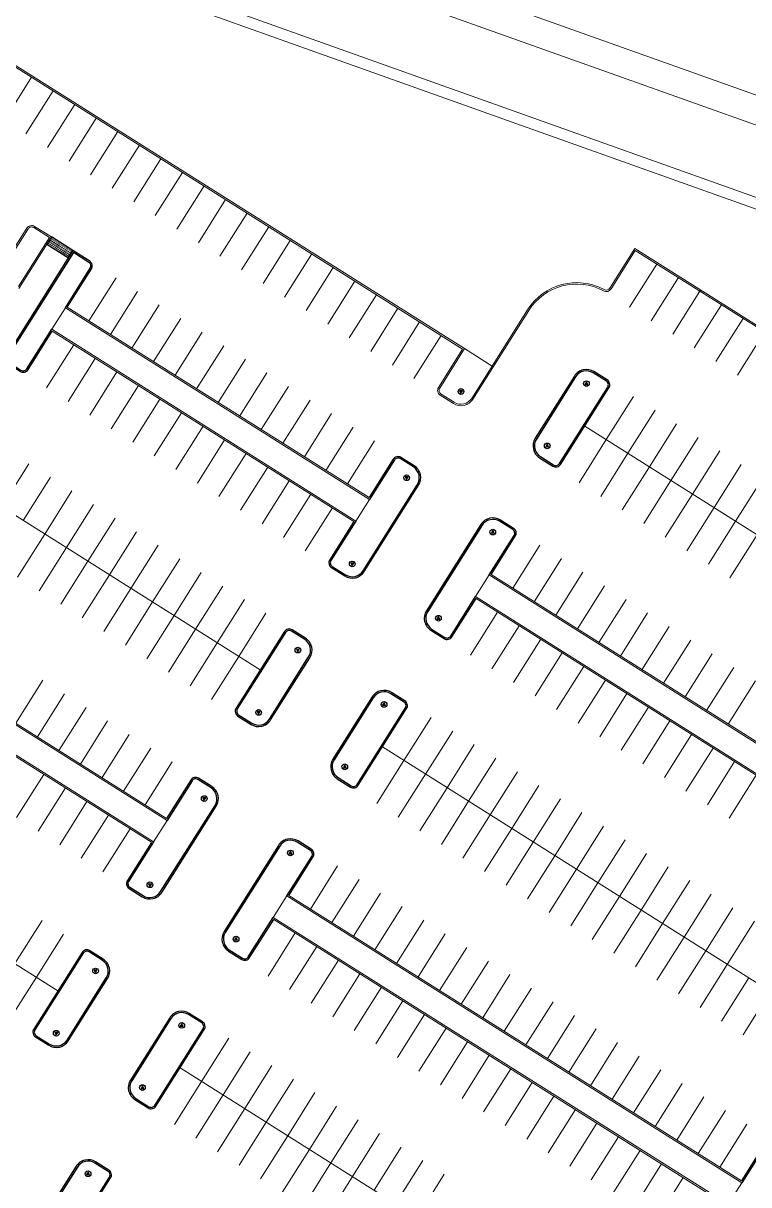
# Model space of a CAD drawing. Header units: feet. Extents: x 6763715 to 6770513, y 1886699 to 1891873.
# Drawn here: x 6766783.2 to 6767039.5, y 1890163.9 to 1890574.2 of the extents above; entities that cross this region are included whole.
import ezdxf

# ---------------------------------------------------------------- set-up
doc = ezdxf.new("R2010")
doc.units = ezdxf.units.FT
doc.header["$LTSCALE"] = 48
doc.header["$MEASUREMENT"] = 0
doc.linetypes.add('PHANTOM2', pattern=[1.25, 0.625, -0.125, 0.125, -0.125, 0.125, -0.125])
doc.layers.get('0').update_dxf_attribs({"lineweight": 0})
for name, color, linetype, lineweight in [('C-PROP', 7, 'PHANTOM2', 0), ('C-ROAD', 5, 'Continuous', 0), ('L-Hedr-Prop', 2, 'Continuous', 18), ('L-SITE-WALK', 6, 'Continuous', 0)]:
    doc.layers.add(name, color=color, linetype=linetype, lineweight=lineweight)
for name, color, linetype in [('L-Curb-Back-Prop', 5, 'Continuous'), ('L-Curb-Prop', 5, 'Continuous'), ('L-Detc-Pavr-Prop', 1, 'Continuous'), ('L-Eqpt-Prop', 4, 'Continuous'), ('L-Lite-Prop', 2, 'Continuous'), ('L-Strp-Prop', 3, 'Continuous')]:
    doc.layers.add(name, color=color, linetype=linetype)
doc.layers.get('L-Lite-Prop').off()

# ---------------------------------------------------------------- blocks, each defined once
blk = doc.blocks.new('Island-End')
at = {"layer": 'L-Curb-Back-Prop'}
blk.add_lwpolyline([(-90, -210), (-24, -210, 0.414214), (-6, -192), (-6, 192, 0.414214), (-24, 210), (-90, 210, 0.414214), (-144, 156), (-144, -156, 0.414214)], format="xyb", close=True, dxfattribs=at)
at = {"layer": 'L-Curb-Prop'}
blk.add_lwpolyline([(-90, -216), (-24, -216, 0.414214), (0, -192), (0, 192, 0.414214), (-24, 216), (-90, 216, 0.414214), (-150, 156), (-150, -156, 0.414214)], format="xyb", close=True, dxfattribs=at)
blk = doc.blocks.new('Island-End2')
at = {"layer": 'L-Curb-Back-Prop'}
blk.add_lwpolyline([(0, 54), (0, 252, 0.414214), (-18, 270), (-84, 270, 0.414214), (-138, 216), (-138, -216, 0.414214), (-84, -270), (-18, -270, 0.414214), (0, -252), (0, -54)], format="xyb", dxfattribs=at)
at = {"layer": 'L-Curb-Prop'}
blk.add_lwpolyline([(6, 60), (6, 252, 0.414214), (-18, 276), (-84, 276, 0.414214), (-144, 216), (-144, -216, 0.414214), (-84, -276), (-18, -276, 0.414214), (6, -252), (6, -60)], format="xyb", dxfattribs=at)
at = {"layer": 'L-Hedr-Prop'}
blk.add_line((0, -54), (0, 54), dxfattribs=at)
blk = doc.blocks.new('Pkg1')
at = {"layer": 'L-Strp-Prop', "lineweight": 0}
blk.add_line((0, 0), (0, -216), dxfattribs=at)
blk = doc.blocks.new('Island-Mid2')
at = {"layer": 'L-Curb-Back-Prop'}
blk.add_lwpolyline([(-102, -54), (-102, -252, 0.414214), (-84, -270), (-6, -270), (-6, 270), (-84, 270, 0.414214), (-102, 252), (-102, 54)], format="xyb", dxfattribs=at)
at = {"layer": 'L-Curb-Prop'}
blk.add_lwpolyline([(-108, -60), (-108, -252, 0.414214), (-84, -276), (0, -276), (0, 276), (-84, 276, 0.414214), (-108, 252), (-108, 60)], format="xyb", dxfattribs=at)
at = {"layer": 'L-Hedr-Prop'}
blk.add_line((-102, 54), (-102, -54), dxfattribs=at)
blk = doc.blocks.new('Detect-Pvr')
for p, q in [((108, 36), (0, 36)), ((0, 0), (108, 0))]:
    blk.add_line(p, q)
for centre in [(6, 30), (6, 22), (6, 14), (6, 6), (14, 30), (14, 22), (14, 14), (14, 6), (22, 30), (22, 22), (22, 14), (22, 6), (30, 30), (30, 22), (30, 14), (30, 6), (38, 30), (38, 22), (38, 14), (38, 6), (46, 30), (46, 22), (46, 14), (46, 6), (54, 30), (54, 22), (54, 14), (54, 6), (62, 30), (62, 22), (62, 14), (62, 6), (70, 30), (70, 22), (70, 14), (70, 6), (78, 30), (78, 22), (78, 14), (78, 6), (86, 30), (86, 22), (86, 14), (86, 6), (94, 30), (94, 22), (94, 14), (94, 6), (102, 30), (102, 22), (102, 14), (102, 6)]:
    blk.add_circle(centre, 1)
at = {"layer": 'Defpoints'}
for p, q in [((0, 36), (0, 0)), ((108, 0), (108, 36))]:
    blk.add_line(p, q, dxfattribs=at)
blk = doc.blocks.new('Lite1')
blk.add_line((0, -36), (0, -12))
blk.add_lwpolyline([(34, -104), (34, -36), (-34, -36), (-34, -104)], close=True)
blk.add_circle((0, 0), 12)
at = {"layer": 'Defpoints'}
blk.add_circle((0, -57), 3, dxfattribs=at)
blk = doc.blocks.new('Sign-Aisle')
at = {"transparency": 33554687}
h = blk.add_hatch(color=256, dxfattribs=at)
h.dxf.hatch_style = 1
edge = h.paths.add_edge_path()
edge.add_line((-3.5, 6), (-3.5, -6))
edge.add_line((-3.5, -6), (6.9, 0))
edge.add_line((6.9, 0), (-3.5, 6))
blk.add_lwpolyline([(-3.5, 6), (-3.5, -6), (6.9, 0)], close=True)
blk.add_circle((0, 0), 12)

msp = doc.modelspace()

# ---------------------------------------------------------------- linework, layer by layer
at = {"layer": 'C-PROP', "ltscale": 0.02, "const_width": 6, "elevation": -178.8}
msp.add_lwpolyline([(6769012.67, 1888295.37, 0.136105), (6767938.83, 1887977.76, -0.282387), (6765535.01, 1887963.21), (6765125.2, 1887960.53), (6765008.26, 1888061.18), (6763829.05, 1890965.33), (6763828.78, 1890985.96), (6763983.43, 1891051.43), (6764153.83, 1890819.55), (6764199.85, 1890842), (6764151.8, 1891122.84, -0.016472), (6764351.86, 1891197.56, -0.000343), (6765614.04, 1891619.04, -0.151573), (6766084.72, 1891639.02, -0.00004), (6767109.8, 1891365.37), (6767424.22, 1891242.17)], format="xyb", dxfattribs=at)
at = {"layer": 'C-ROAD', "lineweight": 0}
for p, q in [((6766335.48, 1890764.72), (6767050.72, 1890509.64)), ((6766818.21, 1890628.66), (6767062.14, 1890541.66)), ((6766814.85, 1890619.24), (6767058.78, 1890532.24))]:
    msp.add_line(p, q, dxfattribs=at)
at = {"layer": 'L-Curb-Back-Prop', "lineweight": 0}
msp.add_line((6766939.14, 1890459.25), (6766732.75, 1890589.4), dxfattribs=at)
for points in [[(6766781.55, 1890481.19), (6766792.49, 1890498.53), (6766786.99, 1890502, 0.414214), (6766784.92, 1890501.53), (6766776.12, 1890487.57)], [(6766999.28, 1890494.62), (6766990.45, 1890480.62, -0.394344), (6766988.47, 1890480.1, 0.394344), (6766961.4, 1890472.99, 0.394344)], [(6766939.14, 1890459.25), (6766930.34, 1890445.29, 0.414214), (6766930.81, 1890443.22), (6766935.46, 1890440.29, 0.414214), (6766941.67, 1890441.69), (6766961.4, 1890472.99)]]:
    msp.add_lwpolyline(points, format="xyb", dxfattribs=at)
for points in [[(6767205.67, 1890364.46), (6766999.28, 1890494.62)], [(6766798.11, 1890473.7), (6766905.53, 1890405.96)], [(6766900.73, 1890398.35), (6766793.31, 1890466.09)], [(6766947.83, 1890379.29), (6767108.54, 1890277.93)], [(6767103.74, 1890270.32), (6766943.03, 1890371.67)], [(6766726.63, 1890360.36), (6766834.05, 1890292.62)], [(6766829.25, 1890285), (6766721.83, 1890352.75)], [(6766876.35, 1890265.94), (6767037.06, 1890164.59)], [(6767032.26, 1890156.98), (6766871.55, 1890258.33)]]:
    msp.add_lwpolyline(points, dxfattribs=at)
at = {"layer": 'L-Curb-Back-Prop', "elevation": 0}
msp.add_lwpolyline([(6766811.17, 1890243.21), (6766806.52, 1890246.14, 0.414214), (6766804.45, 1890245.67), (6766787.38, 1890218.6, 0.414214), (6766787.85, 1890216.53), (6766792.5, 1890213.6, 0.414214), (6766798.71, 1890215.01), (6766812.58, 1890237, 0.414214)], format="xyb", close=True, dxfattribs=at)
at = {"layer": 'L-Curb-Prop', "lineweight": 0}
for p, q in [((6766732.91, 1890588.71), (6766938.45, 1890459.09)), ((6766999.43, 1890493.93), (6767204.98, 1890364.3, 0)), ((6766798.8, 1890473.86), (6766905.38, 1890406.65)), ((6766793.47, 1890465.4), (6766900.04, 1890398.19)), ((6766948.52, 1890379.44), (6767108.38, 1890278.63)), ((6766943.19, 1890370.98), (6767103.05, 1890270.17)), ((6766727.32, 1890360.52), (6766833.9, 1890293.31)), ((6766721.99, 1890352.06), (6766828.56, 1890284.85)), ((6766877.04, 1890266.1), (6767036.9, 1890165.28)), ((6766871.71, 1890257.64), (6767031.57, 1890156.82))]:
    msp.add_line(p, q, dxfattribs=at)
for points in [[(6766781.71, 1890480.5), (6766793.18, 1890498.69), (6766787.26, 1890502.42, 0.414214), (6766784.5, 1890501.8), (6766775.96, 1890488.26)], [(6766999.43, 1890493.93), (6766990.87, 1890480.35, -0.394344), (6766988.23, 1890479.66, 0.394344), (6766961.83, 1890472.72)], [(6766938.45, 1890459.09), (6766929.92, 1890445.56, 0.414214), (6766930.54, 1890442.8), (6766935.19, 1890439.86, 0.414214), (6766942.09, 1890441.43), (6766961.83, 1890472.72)]]:
    msp.add_lwpolyline(points, format="xyb", dxfattribs=at)
at = {"layer": 'L-Curb-Prop', "elevation": 0}
msp.add_lwpolyline([(6766811.44, 1890243.63), (6766806.79, 1890246.56, 0.414214), (6766804.03, 1890245.94), (6766786.96, 1890218.87, 0.414214), (6766787.58, 1890216.11), (6766792.23, 1890213.18, 0.414214), (6766799.13, 1890214.74), (6766813, 1890236.73, 0.414214)], format="xyb", close=True, dxfattribs=at)
at = {"layer": 'L-Hedr-Prop', "lineweight": 0}
msp.add_line((6766939.14, 1890459.25), (6766949.29, 1890452.85), dxfattribs=at)
at = {"layer": 'L-SITE-WALK', "lineweight": 0}
msp.add_lwpolyline([(6766334.13, 1890760.95), (6767049.38, 1890505.87)], dxfattribs=at)
at = {"layer": 'L-Strp-Prop', "lineweight": 0}
for p, q in [((6766981.59, 1890431.89), (6767141.45, 1890331.07)), ((6766760.39, 1890412.96), (6766866.97, 1890345.75)), ((6766910.11, 1890318.54), (6767069.97, 1890217.73)), ((6766688.92, 1890299.62), (6766795.49, 1890232.4)), ((6766838.63, 1890205.2), (6766998.49, 1890104.38))]:
    msp.add_line(p, q, dxfattribs=at)

# ---------------------------------------------------------------- block references
at = {"color": 3, "lineweight": 0}
for p, xscale, yscale, zscale, rotation in [((6766786.2, 1890555.11), 0.08333333333333336, 0.08333333333333336, 0.08333333333333336, 327.7626462890574), ((6766793.81, 1890550.31), 0.08333333333333336, 0.08333333333333336, 0.08333333333333336, 327.7626462890574), ((6766801.42, 1890545.51), 0.08333333333333336, 0.08333333333333336, 0.08333333333333336, 327.7626462890574), ((6766809.04, 1890540.71), 0.08333333333333336, 0.08333333333333336, 0.08333333333333336, 327.7626462890574), ((6766816.65, 1890535.9), 0.08333333333333336, 0.08333333333333336, 0.08333333333333336, 327.7626462890574), ((6766824.26, 1890531.1), 0.08333333333333336, 0.08333333333333336, 0.08333333333333336, 327.7626462890574), ((6766831.87, 1890526.3), 0.08333333333333336, 0.08333333333333336, 0.08333333333333336, 327.7626462890574), ((6766839.49, 1890521.5), 0.08333333333333336, 0.08333333333333336, 0.08333333333333336, 327.7626462890574), ((6766847.1, 1890516.7), 0.08333333333333336, 0.08333333333333336, 0.08333333333333336, 327.7626462890574), ((6766854.71, 1890511.9), 0.08333333333333336, 0.08333333333333336, 0.08333333333333336, 327.7626462890574), ((6766862.32, 1890507.1), 0.08333333333333336, 0.08333333333333336, 0.08333333333333336, 327.7626462890574), ((6766869.94, 1890502.3), 0.08333333333333336, 0.08333333333333336, 0.08333333333333336, 327.7626462890574), ((6766877.55, 1890497.5), 0.08333333333333336, 0.08333333333333336, 0.08333333333333336, 327.7626462890574), ((6766885.16, 1890492.7), 0.08333333333333336, 0.08333333333333336, 0.08333333333333336, 327.7626462890574), ((6766892.77, 1890487.9), 0.08333333333333336, 0.08333333333333336, 0.08333333333333336, 327.7626462890574), ((6767007.05, 1890489.13), 0.08333333333333336, 0.08333333333333336, 0.08333333333333336, 327.7626462890574), ((6767007.05, 1890489.13), -0.08333333333333333, 0.08333333333333333, 0.08333333333333333, 327.7626462275252), ((6766806.41, 1890469.06), 0.08333333333333338, 0.08333333333333338, 0.08333333333333338, 147.7626462136918), ((6766900.39, 1890483.09), 0.08333333333333336, 0.08333333333333336, 0.08333333333333336, 327.7626462890574), ((6767014.66, 1890484.33), 0.08333333333333336, 0.08333333333333336, 0.08333333333333336, 327.7626462890574), ((6766814.03, 1890464.26), 0.08333333333333338, 0.08333333333333338, 0.08333333333333338, 147.7626462136918), ((6766908, 1890478.29), 0.08333333333333336, 0.08333333333333336, 0.08333333333333336, 327.7626462890574), ((6767022.27, 1890479.53), 0.08333333333333336, 0.08333333333333336, 0.08333333333333336, 327.7626462890574), ((6766821.64, 1890459.46), 0.08333333333333338, 0.08333333333333338, 0.08333333333333338, 147.7626462136918), ((6767029.89, 1890474.73), 0.08333333333333336, 0.08333333333333336, 0.08333333333333336, 327.7626462890574), ((6766829.25, 1890454.66), 0.08333333333333338, 0.08333333333333338, 0.08333333333333338, 147.7626462136918), ((6766915.61, 1890473.49), 0.08333333333333336, 0.08333333333333336, 0.08333333333333336, 327.7626462890574), ((6767037.5, 1890469.93), 0.08333333333333336, 0.08333333333333336, 0.08333333333333336, 327.7626462890574), ((6766923.23, 1890468.69), 0.08333333333333336, 0.08333333333333336, 0.08333333333333336, 327.7626462890574), ((6766836.86, 1890449.86), 0.08333333333333338, 0.08333333333333338, 0.08333333333333338, 147.7626462136918), ((6766930.84, 1890463.89), 0.08333333333333336, 0.08333333333333336, 0.08333333333333336, 327.7626462890574), ((6767045.11, 1890465.12), 0.08333333333333336, 0.08333333333333336, 0.08333333333333336, 327.7626462890574), ((6766801.08, 1890460.6), 0.08333333333333336, 0.08333333333333336, 0.08333333333333336, 327.7626462890574), ((6766801.08, 1890460.6), -0.08333333333333333, 0.08333333333333333, 0.08333333333333333, 327.7626462275252), ((6766844.48, 1890445.06), 0.08333333333333338, 0.08333333333333338, 0.08333333333333338, 147.7626462136918), ((6766808.69, 1890455.8), 0.08333333333333336, 0.08333333333333336, 0.08333333333333336, 327.7626462890574), ((6766852.09, 1890440.25), 0.08333333333333338, 0.08333333333333338, 0.08333333333333338, 147.7626462136918), ((6766816.31, 1890451), 0.08333333333333336, 0.08333333333333336, 0.08333333333333336, 327.7626462890574), ((6766859.7, 1890435.45), 0.08333333333333338, 0.08333333333333338, 0.08333333333333338, 147.7626462136918), ((6766823.92, 1890446.2), 0.08333333333333336, 0.08333333333333336, 0.08333333333333336, 327.7626462890574), ((6766867.32, 1890430.65), 0.08333333333333338, 0.08333333333333338, 0.08333333333333338, 147.7626462136918), ((6766831.53, 1890441.4), 0.08333333333333336, 0.08333333333333336, 0.08333333333333336, 327.7626462890574), ((6766874.93, 1890425.85), 0.08333333333333338, 0.08333333333333338, 0.08333333333333338, 147.7626462136918), ((6766989.2, 1890427.09), 0.08333333333333338, 0.08333333333333338, 0.08333333333333338, 147.7626462136918), ((6766996.81, 1890422.29), 0.08333333333333338, 0.08333333333333338, 0.08333333333333338, 147.7626462136918), ((6766839.14, 1890436.6), 0.08333333333333336, 0.08333333333333336, 0.08333333333333336, 327.7626462890574), ((6766882.54, 1890421.05), 0.08333333333333338, 0.08333333333333338, 0.08333333333333338, 147.7626462136918), ((6767004.43, 1890417.48), 0.08333333333333338, 0.08333333333333338, 0.08333333333333338, 147.7626462136918), ((6766846.76, 1890431.8), 0.08333333333333336, 0.08333333333333336, 0.08333333333333336, 327.7626462890574), ((6766890.15, 1890416.25), 0.08333333333333338, 0.08333333333333338, 0.08333333333333338, 147.7626462136918), ((6766854.37, 1890426.99), 0.08333333333333336, 0.08333333333333336, 0.08333333333333336, 327.7626462890574), ((6766897.77, 1890411.45), 0.08333333333333338, 0.08333333333333338, 0.08333333333333338, 147.7626462136918), ((6766897.77, 1890411.45), -0.08333333333333334, 0.08333333333333333, 0.08333333333333333, 147.7626462890575), ((6766989.2, 1890427.09), 0.08333333333333336, 0.08333333333333336, 0.08333333333333336, 327.7626462890574), ((6766989.2, 1890427.09), -0.08333333333333333, 0.08333333333333333, 0.08333333333333333, 327.7626462275252), ((6767012.04, 1890412.68), 0.08333333333333338, 0.08333333333333338, 0.08333333333333338, 147.7626462136918), ((6766861.98, 1890422.19), 0.08333333333333336, 0.08333333333333336, 0.08333333333333336, 327.7626462890574), ((6766996.81, 1890422.29), 0.08333333333333336, 0.08333333333333336, 0.08333333333333336, 327.7626462890574), ((6767019.65, 1890407.88), 0.08333333333333338, 0.08333333333333338, 0.08333333333333338, 147.7626462136918), ((6766775.62, 1890403.36), 0.08333333333333338, 0.08333333333333338, 0.08333333333333338, 147.7626462136918), ((6766869.59, 1890417.39), 0.08333333333333336, 0.08333333333333336, 0.08333333333333336, 327.7626462890574), ((6767004.43, 1890417.48), 0.08333333333333336, 0.08333333333333336, 0.08333333333333336, 327.7626462890574), ((6767027.26, 1890403.08), 0.08333333333333338, 0.08333333333333338, 0.08333333333333338, 147.7626462136918), ((6766783.23, 1890398.56), 0.08333333333333338, 0.08333333333333338, 0.08333333333333338, 147.7626462136918), ((6766877.21, 1890412.59), 0.08333333333333336, 0.08333333333333336, 0.08333333333333336, 327.7626462890574), ((6767012.04, 1890412.68), 0.08333333333333336, 0.08333333333333336, 0.08333333333333336, 327.7626462890574), ((6767034.88, 1890398.28), 0.08333333333333338, 0.08333333333333338, 0.08333333333333338, 147.7626462136918), ((6766790.85, 1890393.76), 0.08333333333333338, 0.08333333333333338, 0.08333333333333338, 147.7626462136918), ((6766798.46, 1890388.96), 0.08333333333333338, 0.08333333333333338, 0.08333333333333338, 147.7626462136918), ((6766884.82, 1890407.79), 0.08333333333333336, 0.08333333333333336, 0.08333333333333336, 327.7626462890574), ((6767019.65, 1890407.88), 0.08333333333333336, 0.08333333333333336, 0.08333333333333336, 327.7626462890574), ((6766892.43, 1890402.99), 0.08333333333333336, 0.08333333333333336, 0.08333333333333336, 327.7626462890574), ((6767027.26, 1890403.08), 0.08333333333333336, 0.08333333333333336, 0.08333333333333336, 327.7626462890574), ((6766806.07, 1890384.15), 0.08333333333333338, 0.08333333333333338, 0.08333333333333338, 147.7626462136918), ((6767034.88, 1890398.28), 0.08333333333333336, 0.08333333333333336, 0.08333333333333336, 327.7626462890574), ((6766790.85, 1890393.76), 0.08333333333333336, 0.08333333333333336, 0.08333333333333336, 327.7626462890574), ((6766813.68, 1890379.35), 0.08333333333333338, 0.08333333333333338, 0.08333333333333338, 147.7626462136918), ((6767042.49, 1890393.48), 0.08333333333333336, 0.08333333333333336, 0.08333333333333336, 327.7626462890574), ((6766798.46, 1890388.96), 0.08333333333333336, 0.08333333333333336, 0.08333333333333336, 327.7626462890574), ((6766821.3, 1890374.55), 0.08333333333333338, 0.08333333333333338, 0.08333333333333338, 147.7626462136918), ((6766956.13, 1890374.64), 0.08333333333333338, 0.08333333333333338, 0.08333333333333338, 147.7626462136918), ((6766806.07, 1890384.15), 0.08333333333333336, 0.08333333333333336, 0.08333333333333336, 327.7626462890574), ((6766828.91, 1890369.75), 0.08333333333333338, 0.08333333333333338, 0.08333333333333338, 147.7626462136918), ((6766963.74, 1890369.84), 0.08333333333333338, 0.08333333333333338, 0.08333333333333338, 147.7626462136918), ((6766813.68, 1890379.35), 0.08333333333333336, 0.08333333333333336, 0.08333333333333336, 327.7626462890574), ((6766836.52, 1890364.95), 0.08333333333333338, 0.08333333333333338, 0.08333333333333338, 147.7626462136918), ((6766971.35, 1890365.04), 0.08333333333333338, 0.08333333333333338, 0.08333333333333338, 147.7626462136918), ((6766844.13, 1890360.15), 0.08333333333333338, 0.08333333333333338, 0.08333333333333338, 147.7626462136918), ((6766978.97, 1890360.24), 0.08333333333333338, 0.08333333333333338, 0.08333333333333338, 147.7626462136918), ((6766821.3, 1890374.55), 0.08333333333333336, 0.08333333333333336, 0.08333333333333336, 327.7626462890574), ((6766828.91, 1890369.75), 0.08333333333333336, 0.08333333333333336, 0.08333333333333336, 327.7626462890574), ((6766851.75, 1890355.35), 0.08333333333333338, 0.08333333333333338, 0.08333333333333338, 147.7626462136918), ((6766986.58, 1890355.44), 0.08333333333333338, 0.08333333333333338, 0.08333333333333338, 147.7626462136918), ((6766836.52, 1890364.95), 0.08333333333333336, 0.08333333333333336, 0.08333333333333336, 327.7626462890574), ((6766859.36, 1890350.55), 0.08333333333333338, 0.08333333333333338, 0.08333333333333338, 147.7626462136918), ((6766859.36, 1890350.55), -0.08333333333333334, 0.08333333333333333, 0.08333333333333333, 147.7626462890575), ((6766950.79, 1890366.18), 0.08333333333333336, 0.08333333333333336, 0.08333333333333336, 327.7626462890574), ((6766950.79, 1890366.18), -0.08333333333333333, 0.08333333333333333, 0.08333333333333333, 327.7626462275252), ((6766994.19, 1890350.64), 0.08333333333333338, 0.08333333333333338, 0.08333333333333338, 147.7626462136918), ((6766844.13, 1890360.15), 0.08333333333333336, 0.08333333333333336, 0.08333333333333336, 327.7626462890574), ((6766958.41, 1890361.38), 0.08333333333333336, 0.08333333333333336, 0.08333333333333336, 327.7626462890574), ((6767001.8, 1890345.84), 0.08333333333333338, 0.08333333333333338, 0.08333333333333338, 147.7626462136918), ((6766851.75, 1890355.35), 0.08333333333333336, 0.08333333333333336, 0.08333333333333336, 327.7626462890574), ((6766966.02, 1890356.58), 0.08333333333333336, 0.08333333333333336, 0.08333333333333336, 327.7626462890574), ((6767009.42, 1890341.04), 0.08333333333333338, 0.08333333333333338, 0.08333333333333338, 147.7626462136918), ((6766973.63, 1890351.78), 0.08333333333333336, 0.08333333333333336, 0.08333333333333336, 327.7626462890574), ((6767017.03, 1890336.24), 0.08333333333333338, 0.08333333333333338, 0.08333333333333338, 147.7626462136918), ((6766859.36, 1890350.55), 0.08333333333333336, 0.08333333333333336, 0.08333333333333336, 327.7626462890574), ((6766981.24, 1890346.98), 0.08333333333333336, 0.08333333333333336, 0.08333333333333336, 327.7626462890574), ((6767024.64, 1890331.43), 0.08333333333333338, 0.08333333333333338, 0.08333333333333338, 147.7626462136918), ((6766780.61, 1890326.91), 0.08333333333333338, 0.08333333333333338, 0.08333333333333338, 147.7626462136918), ((6766988.86, 1890342.18), 0.08333333333333336, 0.08333333333333336, 0.08333333333333336, 327.7626462890574), ((6767032.25, 1890326.63), 0.08333333333333338, 0.08333333333333338, 0.08333333333333338, 147.7626462136918), ((6766788.22, 1890322.11), 0.08333333333333338, 0.08333333333333338, 0.08333333333333338, 147.7626462136918), ((6766996.47, 1890337.38), 0.08333333333333336, 0.08333333333333336, 0.08333333333333336, 327.7626462890574), ((6766795.84, 1890317.31), 0.08333333333333338, 0.08333333333333338, 0.08333333333333338, 147.7626462136918), ((6767004.08, 1890332.58), 0.08333333333333336, 0.08333333333333336, 0.08333333333333336, 327.7626462890574), ((6766803.45, 1890312.51), 0.08333333333333338, 0.08333333333333338, 0.08333333333333338, 147.7626462136918), ((6766917.72, 1890313.74), 0.08333333333333338, 0.08333333333333338, 0.08333333333333338, 147.7626462136918), ((6767011.69, 1890327.78), 0.08333333333333336, 0.08333333333333336, 0.08333333333333336, 327.7626462890574), ((6766811.06, 1890307.71), 0.08333333333333338, 0.08333333333333338, 0.08333333333333338, 147.7626462136918), ((6766925.33, 1890308.94), 0.08333333333333338, 0.08333333333333338, 0.08333333333333338, 147.7626462136918), ((6767019.31, 1890322.98), 0.08333333333333336, 0.08333333333333336, 0.08333333333333336, 327.7626462890574), ((6766818.67, 1890302.91), 0.08333333333333338, 0.08333333333333338, 0.08333333333333338, 147.7626462136918), ((6766932.95, 1890304.14), 0.08333333333333338, 0.08333333333333338, 0.08333333333333338, 147.7626462136918), ((6767026.92, 1890318.17), 0.08333333333333336, 0.08333333333333336, 0.08333333333333336, 327.7626462890574), ((6766917.72, 1890313.74), 0.08333333333333336, 0.08333333333333336, 0.08333333333333336, 327.7626462890574), ((6766917.72, 1890313.74), -0.08333333333333333, 0.08333333333333333, 0.08333333333333333, 327.7626462275252), ((6766940.56, 1890299.34), 0.08333333333333338, 0.08333333333333338, 0.08333333333333338, 147.7626462136918), ((6766826.29, 1890298.11), 0.08333333333333338, 0.08333333333333338, 0.08333333333333338, 147.7626462136918), ((6766826.29, 1890298.11), -0.08333333333333334, 0.08333333333333333, 0.08333333333333333, 147.7626462890575), ((6766948.17, 1890294.54), 0.08333333333333338, 0.08333333333333338, 0.08333333333333338, 147.7626462136918), ((6767034.53, 1890313.37), 0.08333333333333336, 0.08333333333333336, 0.08333333333333336, 327.7626462890574), ((6766790.5, 1890308.85), 0.08333333333333336, 0.08333333333333336, 0.08333333333333336, 327.7626462890574), ((6766925.33, 1890308.94), 0.08333333333333336, 0.08333333333333336, 0.08333333333333336, 327.7626462890574), ((6767042.15, 1890308.57), 0.08333333333333336, 0.08333333333333336, 0.08333333333333336, 327.7626462890574), ((6766798.11, 1890304.05), 0.08333333333333336, 0.08333333333333336, 0.08333333333333336, 327.7626462890574), ((6766932.95, 1890304.14), 0.08333333333333336, 0.08333333333333336, 0.08333333333333336, 327.7626462890574), ((6766955.78, 1890289.74), 0.08333333333333338, 0.08333333333333338, 0.08333333333333338, 147.7626462136918), ((6766805.73, 1890299.25), 0.08333333333333336, 0.08333333333333336, 0.08333333333333336, 327.7626462890574), ((6766940.56, 1890299.34), 0.08333333333333336, 0.08333333333333336, 0.08333333333333336, 327.7626462890574), ((6766963.4, 1890284.94), 0.08333333333333338, 0.08333333333333338, 0.08333333333333338, 147.7626462136918), ((6766813.34, 1890294.45), 0.08333333333333336, 0.08333333333333336, 0.08333333333333336, 327.7626462890574), ((6766948.17, 1890294.54), 0.08333333333333336, 0.08333333333333336, 0.08333333333333336, 327.7626462890574), ((6766971.01, 1890280.14), 0.08333333333333338, 0.08333333333333338, 0.08333333333333338, 147.7626462136918), ((6766820.95, 1890289.65), 0.08333333333333336, 0.08333333333333336, 0.08333333333333336, 327.7626462890574), ((6766955.78, 1890289.74), 0.08333333333333336, 0.08333333333333336, 0.08333333333333336, 327.7626462890574), ((6766978.62, 1890275.34), 0.08333333333333338, 0.08333333333333338, 0.08333333333333338, 147.7626462136918), ((6766986.23, 1890270.54), 0.08333333333333338, 0.08333333333333338, 0.08333333333333338, 147.7626462136918), ((6766963.4, 1890284.94), 0.08333333333333336, 0.08333333333333336, 0.08333333333333336, 327.7626462890574), ((6766993.85, 1890265.73), 0.08333333333333338, 0.08333333333333338, 0.08333333333333338, 147.7626462136918), ((6766971.01, 1890280.14), 0.08333333333333336, 0.08333333333333336, 0.08333333333333336, 327.7626462890574), ((6766884.65, 1890261.3), 0.08333333333333338, 0.08333333333333338, 0.08333333333333338, 147.7626462136918), ((6766978.62, 1890275.34), 0.08333333333333336, 0.08333333333333336, 0.08333333333333336, 327.7626462890574), ((6767001.46, 1890260.93), 0.08333333333333338, 0.08333333333333338, 0.08333333333333338, 147.7626462136918), ((6766892.26, 1890256.5), 0.08333333333333338, 0.08333333333333338, 0.08333333333333338, 147.7626462136918), ((6766986.23, 1890270.53), 0.08333333333333336, 0.08333333333333336, 0.08333333333333336, 327.7626462890574), ((6767009.07, 1890256.13), 0.08333333333333331, 0.08333333333333331, 0.08333333333333331, 147.7626462275252), ((6766899.87, 1890251.7), 0.08333333333333338, 0.08333333333333338, 0.08333333333333338, 147.7626462136918), ((6766993.85, 1890265.73), 0.08333333333333336, 0.08333333333333336, 0.08333333333333336, 327.7626462890574), ((6767016.68, 1890251.33), 0.08333333333333338, 0.08333333333333338, 0.08333333333333338, 147.7626462136918), ((6766907.49, 1890246.9), 0.08333333333333338, 0.08333333333333338, 0.08333333333333338, 147.7626462136918), ((6767001.46, 1890260.93), 0.08333333333333336, 0.08333333333333336, 0.08333333333333336, 327.7626462890574), ((6767024.3, 1890246.53), 0.08333333333333338, 0.08333333333333338, 0.08333333333333338, 147.7626462136918), ((6766780.27, 1890242.01), 0.08333333333333338, 0.08333333333333338, 0.08333333333333338, 147.7626462136918), ((6766915.1, 1890242.1), 0.08333333333333338, 0.08333333333333338, 0.08333333333333338, 147.7626462136918), ((6767031.91, 1890241.73), 0.08333333333333338, 0.08333333333333338, 0.08333333333333338, 147.7626462136918), ((6766787.88, 1890237.21), 0.08333333333333338, 0.08333333333333338, 0.08333333333333338, 147.7626462136918), ((6766787.88, 1890237.21), -0.08333333333333334, 0.08333333333333333, 0.08333333333333333, 147.7626462890575), ((6766879.31, 1890252.84), 0.08333333333333336, 0.08333333333333336, 0.08333333333333336, 327.7626462890574), ((6766879.31, 1890252.84), -0.08333333333333333, 0.08333333333333333, 0.08333333333333333, 327.7626462275252), ((6766922.71, 1890237.29), 0.08333333333333338, 0.08333333333333338, 0.08333333333333338, 147.7626462136918), ((6767009.07, 1890256.13), 0.08333333333333336, 0.08333333333333336, 0.08333333333333336, 327.7626462890574), ((6766886.93, 1890248.04), 0.08333333333333336, 0.08333333333333336, 0.08333333333333336, 327.7626462890574), ((6767016.68, 1890251.33), 0.08333333333333336, 0.08333333333333336, 0.08333333333333336, 327.7626462890574), ((6766930.33, 1890232.49), 0.08333333333333338, 0.08333333333333338, 0.08333333333333338, 147.7626462136918), ((6767024.3, 1890246.53), 0.08333333333333336, 0.08333333333333336, 0.08333333333333336, 327.7626462890574), ((6766894.54, 1890243.24), 0.08333333333333336, 0.08333333333333336, 0.08333333333333336, 327.7626462890574), ((6766937.94, 1890227.69), 0.08333333333333338, 0.08333333333333338, 0.08333333333333338, 147.7626462136918), ((6767031.91, 1890241.73), 0.08333333333333336, 0.08333333333333336, 0.08333333333333336, 327.7626462890574), ((6766787.88, 1890237.2), 0.08333333333333336, 0.08333333333333336, 0.08333333333333336, 327.7626462890574), ((6766902.15, 1890238.44), 0.08333333333333336, 0.08333333333333336, 0.08333333333333336, 327.7626462890574), ((6766945.55, 1890222.89), 0.08333333333333338, 0.08333333333333338, 0.08333333333333338, 147.7626462136918), ((6767039.52, 1890236.93), 0.08333333333333336, 0.08333333333333336, 0.08333333333333336, 327.7626462890574), ((6766909.77, 1890233.64), 0.08333333333333336, 0.08333333333333336, 0.08333333333333336, 327.7626462890574), ((6766953.16, 1890218.09), 0.08333333333333338, 0.08333333333333338, 0.08333333333333338, 147.7626462136918), ((6767047.13, 1890232.13), 0.08333333333333336, 0.08333333333333336, 0.08333333333333336, 327.7626462890574), ((6766917.38, 1890228.84), 0.08333333333333336, 0.08333333333333336, 0.08333333333333336, 327.7626462890574), ((6766960.78, 1890213.29), 0.08333333333333338, 0.08333333333333338, 0.08333333333333338, 147.7626462136918), ((6766924.99, 1890224.04), 0.08333333333333336, 0.08333333333333336, 0.08333333333333336, 327.7626462890574), ((6766968.39, 1890208.49), 0.08333333333333338, 0.08333333333333338, 0.08333333333333338, 147.7626462136918), ((6766846.24, 1890200.4), 0.08333333333333338, 0.08333333333333338, 0.08333333333333338, 147.7626462136918), ((6766932.6, 1890219.23), 0.08333333333333336, 0.08333333333333336, 0.08333333333333336, 327.7626462890574), ((6766976, 1890203.69), 0.08333333333333338, 0.08333333333333338, 0.08333333333333338, 147.7626462136918), ((6766940.22, 1890214.43), 0.08333333333333336, 0.08333333333333336, 0.08333333333333336, 327.7626462890574), ((6766983.61, 1890198.89), 0.08333333333333338, 0.08333333333333338, 0.08333333333333338, 147.7626462136918), ((6766853.85, 1890195.6), 0.08333333333333338, 0.08333333333333338, 0.08333333333333338, 147.7626462136918), ((6766947.83, 1890209.63), 0.08333333333333336, 0.08333333333333336, 0.08333333333333336, 327.7626462890574), ((6766991.23, 1890194.09), 0.08333333333333338, 0.08333333333333338, 0.08333333333333338, 147.7626462136918), ((6766861.47, 1890190.8), 0.08333333333333338, 0.08333333333333338, 0.08333333333333338, 147.7626462136918), ((6766955.44, 1890204.83), 0.08333333333333336, 0.08333333333333336, 0.08333333333333336, 327.7626462890574), ((6766998.84, 1890189.29), 0.08333333333333338, 0.08333333333333338, 0.08333333333333338, 147.7626462136918), ((6766846.24, 1890200.4), 0.08333333333333336, 0.08333333333333336, 0.08333333333333336, 327.7626462890574), ((6766846.24, 1890200.4), -0.08333333333333333, 0.08333333333333333, 0.08333333333333333, 327.7626462275252), ((6766869.08, 1890186), 0.08333333333333338, 0.08333333333333338, 0.08333333333333338, 147.7626462136918), ((6766963.05, 1890200.03), 0.08333333333333336, 0.08333333333333336, 0.08333333333333336, 327.7626462890574), ((6767006.45, 1890184.49), 0.08333333333333338, 0.08333333333333338, 0.08333333333333338, 147.7626462136918), ((6766853.85, 1890195.6), 0.08333333333333336, 0.08333333333333336, 0.08333333333333336, 327.7626462890574), ((6766876.69, 1890181.2), 0.08333333333333338, 0.08333333333333338, 0.08333333333333338, 147.7626462136918), ((6766970.67, 1890195.23), 0.08333333333333336, 0.08333333333333336, 0.08333333333333336, 327.7626462890574), ((6767014.06, 1890179.68), 0.08333333333333338, 0.08333333333333338, 0.08333333333333338, 147.7626462136918), ((6766861.47, 1890190.8), 0.08333333333333336, 0.08333333333333336, 0.08333333333333336, 327.7626462890574), ((6766884.3, 1890176.4), 0.08333333333333338, 0.08333333333333338, 0.08333333333333338, 147.7626462136918), ((6766891.92, 1890171.59), 0.08333333333333338, 0.08333333333333338, 0.08333333333333338, 147.7626462136918), ((6766978.28, 1890190.43), 0.08333333333333336, 0.08333333333333336, 0.08333333333333336, 327.7626462890574), ((6767021.68, 1890174.88), 0.08333333333333338, 0.08333333333333338, 0.08333333333333338, 147.7626462136918), ((6766869.08, 1890186), 0.08333333333333336, 0.08333333333333336, 0.08333333333333336, 327.7626462890574), ((6766985.89, 1890185.63), 0.08333333333333336, 0.08333333333333336, 0.08333333333333336, 327.7626462890574), ((6767029.29, 1890170.08), -0.08333333333333334, 0.08333333333333333, 0.08333333333333333, 147.7626462890575), ((6767029.29, 1890170.08), 0.08333333333333338, 0.08333333333333338, 0.08333333333333338, 147.7626462136918), ((6766876.69, 1890181.2), 0.08333333333333336, 0.08333333333333336, 0.08333333333333336, 327.7626462890574), ((6766899.53, 1890166.79), 0.08333333333333338, 0.08333333333333338, 0.08333333333333338, 147.7626462136918), ((6766993.5, 1890180.83), 0.08333333333333336, 0.08333333333333336, 0.08333333333333336, 327.7626462890574), ((6766884.3, 1890176.4), 0.08333333333333336, 0.08333333333333336, 0.08333333333333336, 327.7626462890574), ((6766907.14, 1890161.99), 0.08333333333333338, 0.08333333333333338, 0.08333333333333338, 147.7626462136918), ((6767001.12, 1890176.03), 0.08333333333333336, 0.08333333333333336, 0.08333333333333336, 327.7626462890574), ((6766891.92, 1890171.59), 0.08333333333333336, 0.08333333333333336, 0.08333333333333336, 327.7626462890574), ((6766914.76, 1890157.19), 0.08333333333333338, 0.08333333333333338, 0.08333333333333338, 147.7626462136918), ((6767008.73, 1890171.23), 0.08333333333333336, 0.08333333333333336, 0.08333333333333336, 327.7626462890574), ((6766899.53, 1890166.79), 0.08333333333333336, 0.08333333333333336, 0.08333333333333336, 327.7626462890574), ((6766922.37, 1890152.39), 0.08333333333333338, 0.08333333333333338, 0.08333333333333338, 147.7626462136918), ((6767016.34, 1890166.42), 0.08333333333333336, 0.08333333333333336, 0.08333333333333336, 327.7626462890574)]:
    msp.add_blockref('Pkg1', p, dxfattribs=dict(at, xscale=xscale, yscale=yscale, zscale=zscale, rotation=rotation))
at = {"lineweight": 0}
for name, p, xscale, yscale, zscale, rotation in [('Island-Mid2', (6766788.52, 1890474.43), 0.0833333333333333, 0.0833333333333333, 0.0833333333333333, 147.7626462890573), ('Island-End', (6766981.59, 1890431.89), 0.08333333333333336, 0.08333333333333336, 0.08333333333333336, 327.7626462890574), ('Island-End2', (6766903.13, 1890402.15), 0.08333333333333336, 0.08333333333333336, 0.08333333333333336, 147.7626462890574), ('Island-End2', (6766945.43, 1890375.48), 0.08333333333333336, 0.08333333333333336, 0.08333333333333336, 327.7626462890574), ('Island-End', (6766866.97, 1890345.75), 0.0833333333333333, 0.0833333333333333, 0.0833333333333333, 147.7626462890573), ('Island-End', (6766910.11, 1890318.54), 0.08333333333333336, 0.08333333333333336, 0.08333333333333336, 327.7626462890574), ('Island-End2', (6766831.65, 1890288.81), 0.08333333333333336, 0.08333333333333336, 0.08333333333333336, 147.7626462890574), ('Island-End2', (6766873.95, 1890262.14), 0.08333333333333336, 0.08333333333333336, 0.08333333333333336, 327.7626462890574), ('Island-End', (6766838.63, 1890205.2), 0.08333333333333336, 0.08333333333333336, 0.08333333333333336, 327.7626462890574), ('Island-End2', (6767034.66, 1890160.79), 0.08333333333333336, 0.08333333333333336, 0.08333333333333336, 147.7626462890574), ('Island-End2', (6766802.47, 1890148.79), 0.08333333333333336, 0.08333333333333336, 0.08333333333333336, 327.7626462890574)]:
    msp.add_blockref(name, p, dxfattribs=dict(at, xscale=xscale, yscale=yscale, zscale=zscale, rotation=rotation))
at = {"layer": 'L-Detc-Pavr-Prop', "lineweight": 0, "xscale": 0.08333333333333336, "yscale": 0.08333333333333336, "zscale": 0.08333333333333336, "rotation": 327.7626462890574}
msp.add_blockref('Detect-Pvr', (6766791.58, 1890496.15), dxfattribs=at)
at = {"layer": 'L-Eqpt-Prop', "lineweight": 0}
for p, xscale, yscale, zscale, rotation in [((6766937.86, 1890444.09), 0.0833333333333333, 0.0833333333333333, 0.0833333333333333, 147.7626462890573), ((6766982.18, 1890446.88), 0.08333333333333336, 0.08333333333333336, 0.08333333333333336, 327.7626462890574), ((6766968.31, 1890424.89), 0.08333333333333336, 0.08333333333333336, 0.08333333333333336, 327.7626462890574), ((6766918.66, 1890413.64), 0.0833333333333333, 0.0833333333333333, 0.0833333333333333, 147.7626462890573), ((6766949.1, 1890394.45), 0.08333333333333336, 0.08333333333333336, 0.08333333333333336, 327.7626462890574), ((6766899.46, 1890383.19), 0.0833333333333333, 0.0833333333333333, 0.0833333333333333, 147.7626462890573), ((6766929.9, 1890364), 0.08333333333333336, 0.08333333333333336, 0.08333333333333336, 327.7626462890574), ((6766880.25, 1890352.74), 0.0833333333333333, 0.0833333333333333, 0.0833333333333333, 147.7626462890573), ((6766910.7, 1890333.54), 0.08333333333333336, 0.08333333333333336, 0.08333333333333336, 327.7626462890574), ((6766866.38, 1890330.75), 0.0833333333333333, 0.0833333333333333, 0.0833333333333333, 147.7626462890573), ((6766896.83, 1890311.55), 0.08333333333333336, 0.08333333333333336, 0.08333333333333336, 327.7626462890574), ((6766847.18, 1890300.3), 0.0833333333333333, 0.0833333333333333, 0.0833333333333333, 147.7626462890573), ((6766877.62, 1890281.1), 0.08333333333333336, 0.08333333333333336, 0.08333333333333336, 327.7626462890574), ((6766827.98, 1890269.85), 0.0833333333333333, 0.0833333333333333, 0.0833333333333333, 147.7626462890573), ((6766858.42, 1890250.65), 0.08333333333333336, 0.08333333333333336, 0.08333333333333336, 327.7626462890574), ((6766808.77, 1890239.4), 0.0833333333333333, 0.0833333333333333, 0.0833333333333333, 147.7626462890573), ((6766839.22, 1890220.2), 0.08333333333333336, 0.08333333333333336, 0.08333333333333336, 327.7626462890574), ((6766794.9, 1890217.41), 0.0833333333333333, 0.0833333333333333, 0.0833333333333333, 147.7626462890573), ((6766825.35, 1890198.21), 0.08333333333333336, 0.08333333333333336, 0.08333333333333336, 327.7626462890574), ((6766806.14, 1890167.76), 0.08333333333333336, 0.08333333333333336, 0.08333333333333336, 327.7626462890574)]:
    msp.add_blockref('Sign-Aisle', p, dxfattribs=dict(at, xscale=xscale, yscale=yscale, zscale=zscale, rotation=rotation))
at = {"layer": 'L-Lite-Prop', "xscale": 0.08333333333333336, "yscale": 0.08333333333333336, "zscale": 0.08333333333333336, "rotation": 327.7626462890574}
msp.add_blockref('Lite1', (6767024.81, 1890483.55), dxfattribs=at)

doc.saveas('drawing.dxf')
